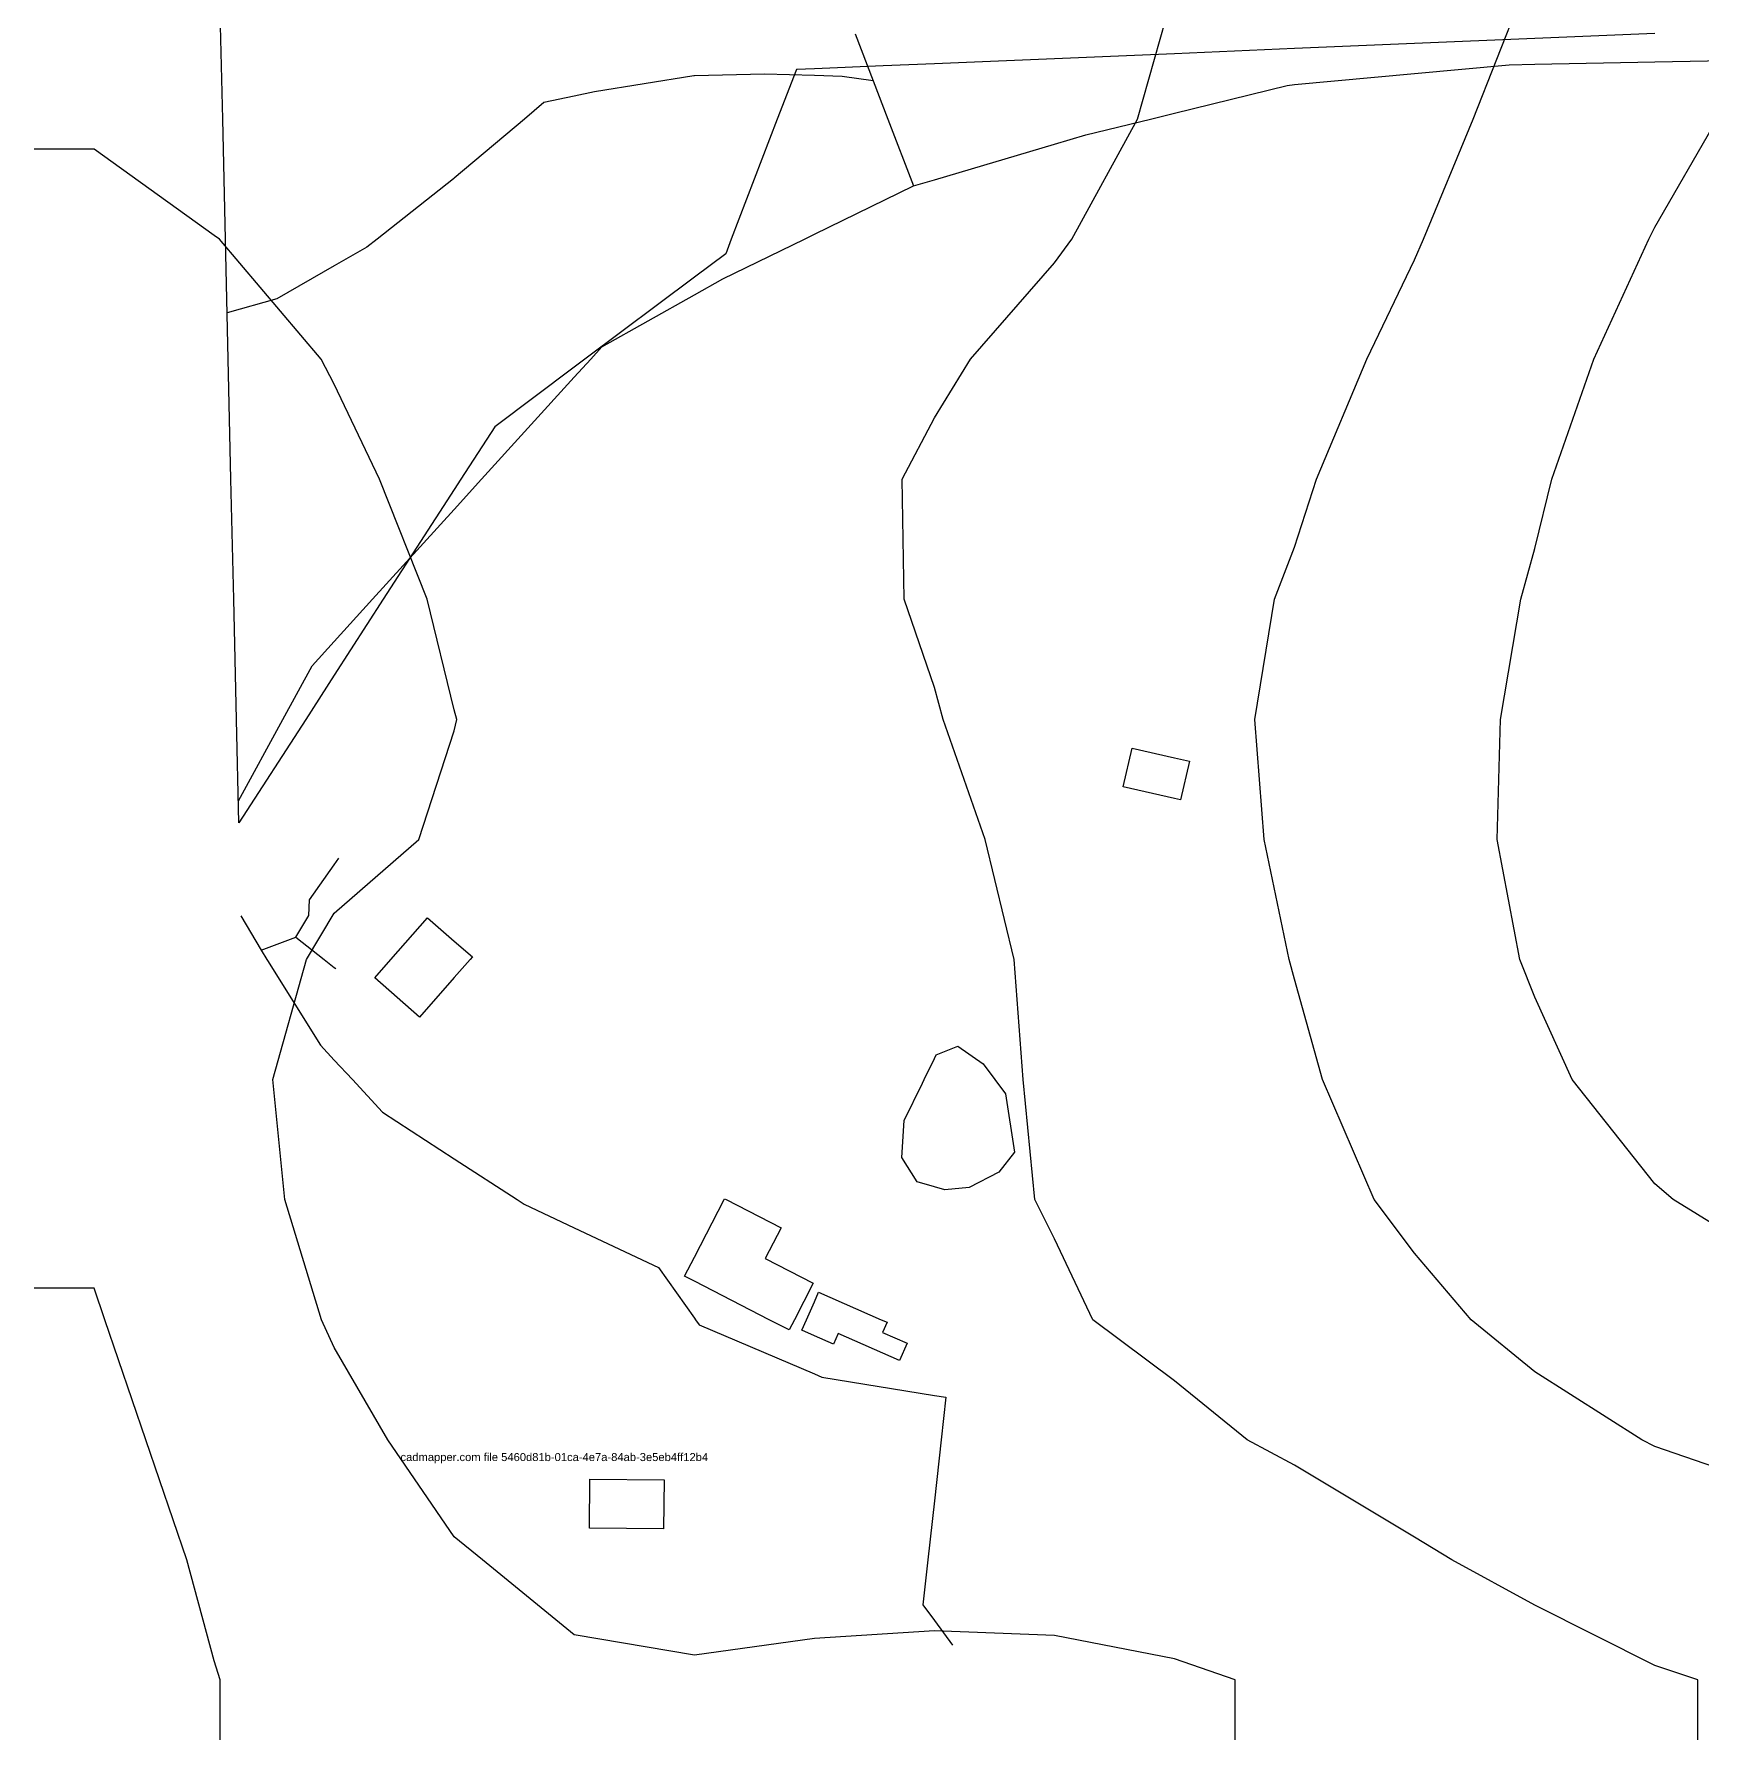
# Model space of a CAD drawing. Header units: millimetres. Extents: x -30 to 930, y -20 to 1180.
# Drawn here: x -30 to 387, y -19.7 to 406.6 of the extents above; entities that cross this region are included whole.
import ezdxf
from ezdxf.enums import TextEntityAlignment as Align

# ---------------------------------------------------------------- set-up
doc = ezdxf.new("R2010")
doc.units = ezdxf.units.MM
for name, color, linetype in [('buildings', 254, 'Continuous'), ('contours', 254, 'Continuous'), ('parks', 110, 'Continuous'), ('roads_2', 50, 'Continuous'), ('roads_3', 192, 'Continuous'), ('roads_4', 198, 'Continuous'), ('water', 151, 'Continuous')]:
    doc.layers.add(name, color=color, linetype=linetype)
doc.styles.get("Standard").update_dxf_attribs({"font": 'arial.ttf'})

msp = doc.modelspace()

# ---------------------------------------------------------------- linework, layer by layer
at = {"layer": 'buildings'}
for points in [[(242.18, 218.5, 29.39), (244.4, 228.15, 29.97), (255, 225.72, 31.32), (258.72, 224.87, 31.84), (256.49, 215.23, 31.3), (255, 215.57, 31.08), (242.18, 218.5, 29.39)], [(55.11, 170.74, 15.57), (59.15, 175.33, 15.52), (68.31, 185.75, 15.41), (75, 179.92, 15.99), (79.55, 175.96, 16.33), (78.99, 175.33, 16.34), (75, 170.79, 16.5), (66.35, 160.95, 16.65), (55.11, 170.74, 15.57)], [(132.54, 96.18, 21.08), (135, 100.95, 21.07), (142.44, 115.33, 20.97), (142.55, 115.54, 20.97), (142.96, 115.33, 20.98), (156.66, 108.3, 21.17), (152.69, 100.62, 21.18), (164.72, 94.44, 21.27), (160.01, 85.33, 21.28), (158.68, 82.77, 21.15), (153.68, 85.33, 21.28), (135, 94.92, 21.14), (132.54, 96.18, 21.08)], [(161.85, 82.7, 21.15), (163.01, 85.33, 21.28), (165, 89.82, 21.28), (166.05, 92.2, 21.3), (181.69, 85.33, 21.63), (183.15, 84.69, 21.63), (182.03, 82.16, 21.46), (188.2, 79.46, 21.42), (186.27, 75.12, 21.13), (170.9, 81.88, 21.23), (169.73, 79.23, 21.07), (165, 81.31, 21.09), (161.85, 82.7, 21.15)], [(108.8, 33.21, 16.96), (108.9, 45.51, 18.16), (127.41, 45.35, 18.64), (127.3, 33.05, 17.42), (108.8, 33.21, 16.96)]]:
    msp.add_polyline3d(points, dxfattribs=at)
at = {"layer": 'contours'}
for points in [[(385.74, -19.67, 24.35), (385.74, -4.67, 24.35), (375, -1.07, 24.35), (345, 13.99, 24.35), (324.27, 25.33, 24.35), (315, 31, 24.35), (285, 48.94, 24.35), (273.12, 55.33, 24.35), (255, 70.03, 24.35), (234.54, 85.33, 24.35), (225, 105.51, 24.35), (220.07, 115.33, 24.35), (217.18, 145.33, 24.35), (214.91, 175.33, 24.35), (207.68, 205.33, 24.35), (197.21, 235.33, 24.35), (195, 243.3, 24.35), (187.4, 265.33, 24.35), (186.92, 295.33, 24.35), (195, 310.68, 24.35), (203.97, 325.33, 24.35), (225, 349.4, 24.35), (229.31, 355.33, 24.35), (245.75, 385.33, 24.35), (254.24, 415.33, 24.35)], [(405, 43.29, 34.35), (375, 53.62, 34.35), (371.78, 55.33, 34.35), (345, 72.26, 34.35), (329.11, 85.33, 34.35), (315, 101.98, 34.35), (304.87, 115.33, 34.35), (291.96, 145.33, 34.35), (285, 170.37, 34.35), (283.63, 175.33, 34.35), (277.41, 205.33, 34.35), (275.09, 235.33, 34.35), (279.94, 265.33, 34.35), (285, 278.34, 34.35), (290.51, 295.33, 34.35), (303.07, 325.33, 34.35), (315, 350.12, 34.35), (317.22, 355.33, 34.35), (329.65, 385.33, 34.35), (341.48, 415.33, 34.35)], [(405, 99.67, 44.35), (379.58, 115.33, 44.35), (375, 119.31, 44.35), (354.38, 145.33, 44.35), (345, 165.89, 44.35), (341.27, 175.33, 44.35), (335.58, 205.33, 44.35), (336.42, 235.33, 44.35), (341.49, 265.33, 44.35), (345, 278.03, 44.35), (349.25, 295.33, 44.35), (359.74, 325.33, 44.35), (373.51, 355.33, 44.35), (375, 358.35, 44.35), (390.62, 385.33, 44.35)], [(270.12, -19.67, 14.35), (270.12, -4.67, 14.35), (255, 0.55, 14.35), (225, 6.41, 14.35), (195, 7.54, 14.35), (165, 5.65, 14.35), (135, 1.48, 14.35), (105, 6.58, 14.35), (82.02, 25.33, 14.35), (75, 31.03, 14.35), (58.42, 55.33, 14.35), (45, 78.37, 14.35), (41.83, 85.33, 14.35), (32.65, 115.33, 14.35), (29.67, 145.33, 14.35), (38.03, 175.33, 14.35), (45, 186.93, 14.35), (66.18, 205.33, 14.35), (75, 232.47, 14.35), (75.66, 235.33, 14.35), (75, 237.72, 14.35), (68.21, 265.33, 14.35), (56.32, 295.33, 14.35), (45, 319.08, 14.35), (41.75, 325.33, 14.35), (16.29, 355.33, 14.35), (15, 356.2, 14.35), (-15, 377.83, 14.35), (-30, 377.83, 14.35)], [(16.49, -19.67, 4.35), (16.49, -4.67, 4.35), (15, 0.07, 4.35), (8.13, 25.33, 4.35), (-2.09, 55.33, 4.35), (-12.31, 85.33, 4.35), (-15, 93.19, 4.35), (-30, 93.19, 4.35)]]:
    msp.add_polyline3d(points, dxfattribs=at)
at = {"layer": 'parks'}
msp.add_polyline3d([(375, 406.68, 40.5), (345, 405.43, 35.89), (315, 404.17, 31.56), (285, 402.92, 27.94), (255, 401.66, 25.1), (225, 400.41, 22.87), (195, 399.16, 21.29), (182.16, 398.62, 20.83), (165, 397.9, 20.21), (160.48, 397.71, 20.13), (155.73, 385.33, 20.15), (144.22, 355.33, 20.62), (142.83, 351.69, 20.65), (135, 345.82, 20.45), (107.65, 325.33, 19.12), (105, 323.34, 18.92), (85.12, 308.44, 17.22), (76.65, 295.33, 16.23), (75, 292.78, 16.03), (57.27, 265.33, 14.04), (45, 246.35, 13.16), (37.88, 235.33, 12.73), (21.16, 209.45, 12.43), (20.57, 235.33, 11.81), (19.88, 265.33, 11.66), (19.19, 295.33, 12.21), (18.5, 325.33, 13.21), (17.81, 355.33, 14.84), (17.12, 385.33, 17.18), (16.43, 415.33, 20.21)], dxfattribs=at)
at = {"layer": 'roads_2'}
msp.add_polyline3d([(21.04, 214.95, 12.5), (32.18, 235.33, 12.63), (39.48, 248.7, 13.05), (45, 254.77, 13.39), (54.59, 265.33, 14.06), (75, 287.8, 16.08), (81.84, 295.33, 16.83), (105, 320.83, 19.08), (109.09, 325.33, 19.41), (111.86, 328.38, 19.58), (135, 341.39, 20.73), (142.15, 345.41, 20.97), (162.52, 355.33, 21.47), (165, 356.54, 21.52), (189.79, 368.61, 22.19), (195, 370.15, 22.36), (225, 379.03, 23.64), (232.85, 381.36, 24.14), (248.98, 385.33, 25.2), (255, 386.81, 25.62), (283.1, 393.74, 28.22), (285, 393.92, 28.4), (315, 396.7, 32.1), (338.64, 398.9, 35.55), (345, 399.03, 36.5), (375, 399.62, 41.27), (397.03, 400.05, 44.78)], dxfattribs=at)
at = {"layer": 'roads_3'}
for points in [[(35.39, 180.89, 14.52), (38.69, 186.33, 14.53), (38.85, 190.23, 14.38), (45, 198.95, 14.38), (46.19, 200.64, 14.35)], [(21.7, 186.2, 13.33), (26.7, 177.65, 13.97), (28.15, 175.33, 14.17), (28.31, 175.07, 14.19), (41.53, 153.93, 16.02), (45, 150.2, 16.55), (49.54, 145.33, 17.04), (57.09, 137.22, 17.67), (75, 125.55, 19.39), (90.68, 115.33, 20.46), (92.43, 114.19, 20.53), (105, 108.26, 21.12), (126.04, 98.34, 21.54), (135, 85.73, 21.86), (135.28, 85.33, 21.86), (136.23, 84, 21.8), (165, 71.78, 21.22), (166.83, 71, 21.21), (195, 66.39, 21.32), (197.84, 65.93, 21.41), (196.68, 55.33, 20.68), (195, 40.1, 18.96), (193.37, 25.33, 17.34), (192.13, 14.07, 15.85), (195, 10.14, 15.3), (199.48, 3.99, 14.49)], [(26.7, 177.65, 13.97), (35.39, 180.89, 14.52), (42.49, 175.33, 15.31), (45, 173.36, 15.59), (45.36, 173.08, 15.62)]]:
    msp.add_polyline3d(points, dxfattribs=at)
at = {"layer": 'roads_4'}
for points in [[(175.15, 406.6, 20.66), (179.68, 394.87, 20.99), (183.35, 385.33, 21.29), (189.79, 368.61, 22.19)], [(179.68, 394.87, 20.99), (171.9, 396, 20.69), (165, 396.19, 20.43), (152.5, 396.54, 20.2), (135, 396.13, 19.88), (134.88, 396.13, 19.88), (110.04, 392.16, 19.59), (105, 391.07, 19.51), (97.38, 389.43, 19.37), (92.52, 385.33, 19.19), (75, 370.56, 18.43), (74.8, 370.39, 18.42), (55.71, 355.33, 17.05), (53.15, 353.31, 16.85), (45, 348.62, 16.23), (30.68, 340.37, 14.98), (18.23, 336.9, 14.04)]]:
    msp.add_polyline3d(points, dxfattribs=at)
at = {"layer": 'water'}
msp.add_polyline3d([(186.85, 125.82, 22.01), (187.44, 135.13, 21.93), (192.01, 144.42, 22.13), (192.45, 145.33, 22.15), (195, 150.6, 22.28), (195.45, 151.52, 22.31), (200.86, 153.7, 22.83), (207.21, 149.26, 23.44), (210.1, 145.33, 23.7), (212.73, 141.77, 23.93), (215.01, 127.2, 24.04), (211.07, 122.15, 23.7), (203.65, 118.33, 23.12), (197.56, 117.79, 22.65), (195, 118.55, 22.45), (190.7, 119.81, 22.25), (186.85, 125.82, 22.01)], dxfattribs=at)

# ---------------------------------------------------------------- texts
at = {"color": 0}
msp.add_text('cadmapper.com file 5460d81b-01ca-4e7a-84ab-3e5eb4ff12b4', height=2, dxfattribs=at).set_placement((100, 50), align=Align.CENTER)

doc.saveas('drawing.dxf')
